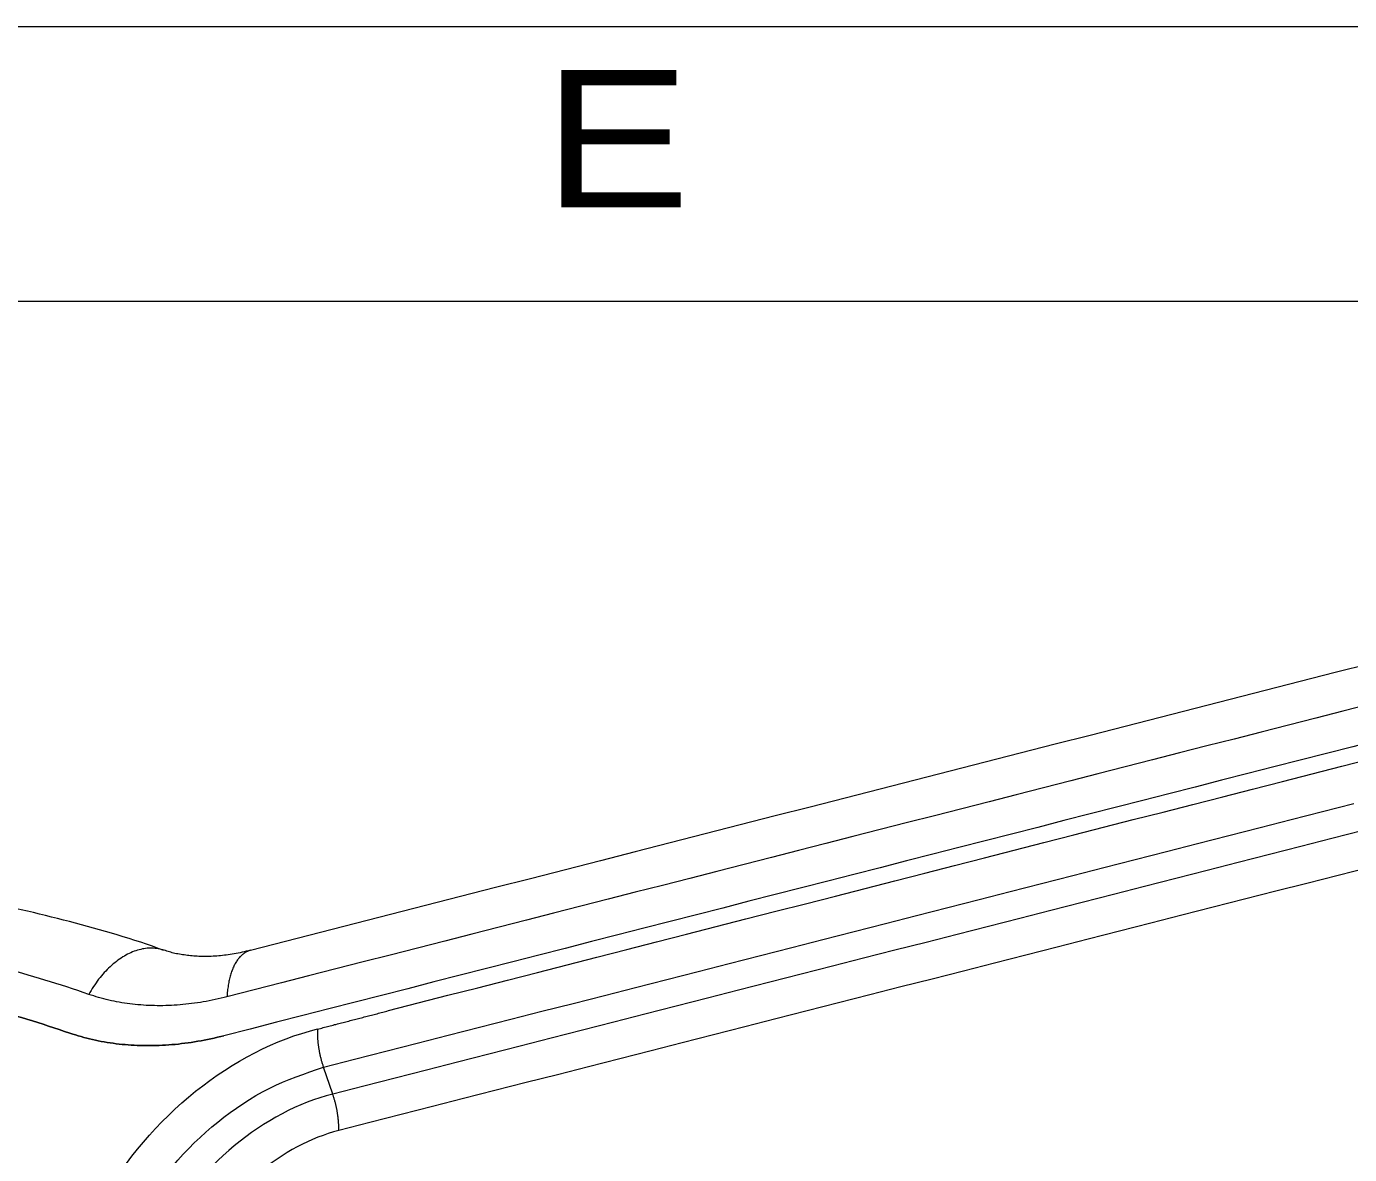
# Model space of a CAD drawing. Header units: inches. Extents: x 0 to 40, y 35.9 to 64.1.
# Drawn here: x 17.378 to 20.619, y 61.377 to 64.141 of the extents above; entities that cross this region are included whole.
import ezdxf

# ---------------------------------------------------------------- set-up
doc = ezdxf.new("R2010")
doc.units = ezdxf.units.IN
doc.header["$MEASUREMENT"] = 0
doc.layers.add('2', color=7, linetype='Continuous')

# ---------------------------------------------------------------- blocks, each defined once
blk = doc.blocks.new('block 1042')
at = {"layer": '2', "color": 7, "lineweight": 18, "true_color": 0xffffff}
blk.add_lwpolyline([(18.1282, 61.5253), (18.1055, 61.591)], dxfattribs=at)
blk = doc.blocks.new('block 1163')
at = {"layer": '2', "color": 80, "lineweight": 18, "true_color": 0x3fff00}
blk.add_open_spline([(21.977, 62.7223), (20.6052, 62.3709), (19.2334, 62.0196), (17.8618, 61.6682)], degree=3, dxfattribs=at)
blk = doc.blocks.new('block 1164')
at = {"layer": '2', "color": 80, "lineweight": 18, "true_color": 0x3fff00}
blk.add_open_spline([(22.1363, 62.8561), (20.7138, 62.4919), (19.2914, 62.1277), (17.8691, 61.7635)], degree=3, dxfattribs=at)
blk = doc.blocks.new('block 1199')
at = {"layer": '2', "color": 7, "lineweight": 18, "true_color": 0xffffff}
blk.add_open_spline([(21.977, 62.7223), (20.6052, 62.3709), (19.2334, 62.0196), (17.8618, 61.6682)], degree=3, dxfattribs=at)
blk = doc.blocks.new('block 1615')
at = {"layer": '2', "color": 80, "lineweight": 18, "true_color": 0x3fff00}
blk.add_lwpolyline([(20.6692, 62.5798), (20.5835, 62.5579), (20.4978, 62.5359), (20.4121, 62.5139), (20.3264, 62.492), (20.2407, 62.47), (20.155, 62.4481), (20.0693, 62.4261), (19.9836, 62.4042), (19.8979, 62.3822), (19.8122, 62.3603), (19.7264, 62.3383), (19.6407, 62.3164), (19.555, 62.2944), (19.4693, 62.2725), (19.3836, 62.2505), (19.2979, 62.2286), (19.2122, 62.2066), (19.1265, 62.1846), (19.0408, 62.1627), (18.9551, 62.1407), (18.8694, 62.1188), (18.7837, 62.0968), (18.698, 62.0749), (18.6123, 62.0529), (18.5266, 62.031), (18.4409, 62.009), (18.3552, 61.9871), (18.2695, 61.9651), (18.1838, 61.9431), (18.0981, 61.9212), (18.0124, 61.8992), (17.9267, 61.8773)], dxfattribs=at)
blk = doc.blocks.new('block 1616')
at = {"layer": '2', "color": 80, "lineweight": 18, "true_color": 0x3fff00}
blk.add_lwpolyline([(17.9268, 61.878), (17.9217, 61.8766), (17.9166, 61.8752), (17.9116, 61.8738), (17.9066, 61.8726), (17.9016, 61.8715), (17.8966, 61.8704), (17.8917, 61.8695), (17.8868, 61.8686), (17.882, 61.8678), (17.8772, 61.867), (17.8724, 61.8664), (17.8676, 61.8658), (17.8629, 61.8652), (17.8582, 61.8647), (17.8536, 61.8643), (17.849, 61.8639), (17.8444, 61.8635), (17.8398, 61.8632), (17.8353, 61.8629), (17.8308, 61.8627), (17.8264, 61.8626), (17.822, 61.8624), (17.8176, 61.8624), (17.8133, 61.8624), (17.809, 61.8624), (17.8048, 61.8625), (17.8005, 61.8626), (17.7964, 61.8629), (17.7922, 61.8631), (17.7881, 61.8634), (17.784, 61.8637), (17.78, 61.8641), (17.776, 61.8645), (17.7721, 61.865), (17.7681, 61.8655), (17.7642, 61.866), (17.7604, 61.8666), (17.7566, 61.8672), (17.7528, 61.8678), (17.7491, 61.8685), (17.7454, 61.8692), (17.7418, 61.87), (17.7382, 61.8708), (17.7347, 61.8717), (17.7313, 61.8726), (17.728, 61.8736), (17.7248, 61.8746), (17.7216, 61.8757), (17.7186, 61.8769), (17.7156, 61.8781)], dxfattribs=at)
blk = doc.blocks.new('block 1617')
at = {"layer": '2', "color": 80, "lineweight": 18, "true_color": 0x3fff00}
blk.add_lwpolyline([(17.7149, 61.8772), (17.7008, 61.8823), (17.6866, 61.8874), (17.6724, 61.8923), (17.6582, 61.8971), (17.6438, 61.9018), (17.6295, 61.9063), (17.6151, 61.9108), (17.6006, 61.9152), (17.5861, 61.9195), (17.5716, 61.9237), (17.557, 61.9279), (17.5424, 61.932), (17.5278, 61.936), (17.5131, 61.94), (17.4985, 61.9439), (17.4838, 61.9478), (17.4691, 61.9516), (17.4544, 61.9554), (17.4396, 61.9591), (17.4248, 61.9628), (17.41, 61.9664), (17.3952, 61.97), (17.3803, 61.9735), (17.3654, 61.9769), (17.3505, 61.9802), (17.3356, 61.9835), (17.3206, 61.9867), (17.3056, 61.9899), (17.2906, 61.993), (17.2755, 61.996), (17.2604, 61.9989), (17.2453, 62.0019), (17.2302, 62.0047), (17.2151, 62.0075), (17.1999, 62.0103), (17.1847, 62.013), (17.1695, 62.0156), (17.1543, 62.0182), (17.139, 62.0208), (17.1238, 62.0232), (17.1085, 62.0256), (17.0931, 62.0279), (17.0778, 62.0302), (17.0624, 62.0323), (17.047, 62.0344), (17.0315, 62.0363), (17.016, 62.0381), (17.0004, 62.0398), (16.9848, 62.0414), (16.9692, 62.0429)], dxfattribs=at)
blk = doc.blocks.new('block 1619')
at = {"layer": '2', "color": 80, "lineweight": 18, "true_color": 0x3fff00}
blk.add_lwpolyline([(17.9267, 61.8772), (17.9248, 61.8767), (17.9229, 61.8761), (17.9211, 61.8754), (17.9192, 61.8746), (17.9174, 61.8738), (17.9156, 61.8729), (17.9138, 61.8719), (17.9121, 61.8708), (17.9104, 61.8697), (17.9087, 61.8684), (17.9071, 61.8671), (17.9054, 61.8657), (17.9038, 61.8642), (17.9023, 61.8627), (17.9007, 61.8611), (17.8992, 61.8594), (17.8977, 61.8576), (17.8963, 61.8557), (17.8949, 61.8538), (17.8935, 61.8518), (17.8922, 61.8497), (17.8909, 61.8476), (17.8896, 61.8454), (17.8883, 61.8431), (17.8871, 61.8408), (17.886, 61.8384), (17.8848, 61.8359), (17.8837, 61.8334), (17.8826, 61.8308), (17.8816, 61.8281), (17.8806, 61.8254), (17.8796, 61.8226), (17.8787, 61.8198), (17.8779, 61.8169), (17.877, 61.8139), (17.8762, 61.8109), (17.8754, 61.8079), (17.8747, 61.8047), (17.874, 61.8016), (17.8734, 61.7983), (17.8728, 61.7951), (17.8722, 61.7917), (17.8717, 61.7884), (17.8712, 61.785), (17.8707, 61.7815), (17.8703, 61.778), (17.87, 61.7744), (17.8697, 61.7708), (17.8694, 61.7672), (17.8691, 61.7635)], dxfattribs=at)
blk = doc.blocks.new('block 1621')
at = {"layer": '2', "color": 80, "lineweight": 18, "true_color": 0x3fff00}
blk.add_lwpolyline([(17.8691, 61.7635), (17.8619, 61.7617), (17.8546, 61.76), (17.8474, 61.7583), (17.8401, 61.7567), (17.8329, 61.7552), (17.8256, 61.7538), (17.8184, 61.7524), (17.8112, 61.7512), (17.804, 61.75), (17.7969, 61.7489), (17.7897, 61.7479), (17.7825, 61.7469), (17.7754, 61.746), (17.7683, 61.7452), (17.7612, 61.7446), (17.7542, 61.7439), (17.7471, 61.7434), (17.7401, 61.7429), (17.7331, 61.7425), (17.7261, 61.7422), (17.7191, 61.742), (17.7122, 61.7418), (17.7053, 61.7418), (17.6984, 61.7418), (17.6916, 61.7419), (17.6847, 61.742), (17.678, 61.7423), (17.6712, 61.7426), (17.6645, 61.743), (17.6578, 61.7435), (17.6511, 61.7441), (17.6445, 61.7447), (17.6379, 61.7454), (17.6313, 61.7462), (17.6248, 61.7471), (17.6183, 61.748), (17.6118, 61.7491), (17.6053, 61.7502), (17.5989, 61.7514), (17.5926, 61.7526), (17.5862, 61.754), (17.5799, 61.7554), (17.5736, 61.7569), (17.5673, 61.7585), (17.5611, 61.7601), (17.5549, 61.7619), (17.5488, 61.7637), (17.5427, 61.7656), (17.5366, 61.7676), (17.5305, 61.7696)], dxfattribs=at)
blk = doc.blocks.new('block 1622')
at = {"layer": '2', "color": 80, "lineweight": 18, "true_color": 0x3fff00}
blk.add_lwpolyline([(17.8618, 61.6682), (17.8538, 61.6662), (17.8457, 61.6643), (17.8377, 61.6624), (17.8297, 61.6607), (17.8217, 61.659), (17.8136, 61.6574), (17.8057, 61.6559), (17.7977, 61.6545), (17.7897, 61.6532), (17.7818, 61.652), (17.7738, 61.6508), (17.7659, 61.6498), (17.758, 61.6488), (17.7501, 61.6479), (17.7423, 61.6471), (17.7344, 61.6464), (17.7266, 61.6458), (17.7188, 61.6453), (17.711, 61.6449), (17.7033, 61.6445), (17.6955, 61.6442), (17.6878, 61.6441), (17.6801, 61.644), (17.6725, 61.644), (17.6648, 61.644), (17.6572, 61.6442), (17.6496, 61.6445), (17.6421, 61.6448), (17.6346, 61.6452), (17.6271, 61.6458), (17.6196, 61.6464), (17.6122, 61.6471), (17.6048, 61.6478), (17.5974, 61.6487), (17.5901, 61.6497), (17.5828, 61.6507), (17.5755, 61.6518), (17.5683, 61.6531), (17.5611, 61.6544), (17.5539, 61.6558), (17.5468, 61.6572), (17.5397, 61.6588), (17.5327, 61.6605), (17.5257, 61.6622), (17.5187, 61.664), (17.5118, 61.6659), (17.505, 61.6679), (17.4981, 61.67), (17.4913, 61.6722), (17.4846, 61.6745)], dxfattribs=at)
blk = doc.blocks.new('block 1623')
at = {"layer": '2', "color": 80, "lineweight": 18, "true_color": 0x3fff00}
blk.add_lwpolyline([(17.7153, 61.8776), (17.7117, 61.8787), (17.7081, 61.8797), (17.7044, 61.8806), (17.7007, 61.8813), (17.6969, 61.8819), (17.6931, 61.8823), (17.6893, 61.8826), (17.6855, 61.8828), (17.6816, 61.8828), (17.6777, 61.8826), (17.6738, 61.8824), (17.6698, 61.8819), (17.6658, 61.8814), (17.6619, 61.8807), (17.6579, 61.8798), (17.6538, 61.8788), (17.6498, 61.8777), (17.6458, 61.8764), (17.6418, 61.875), (17.6378, 61.8735), (17.6338, 61.8717), (17.6297, 61.8699), (17.6257, 61.8679), (17.6217, 61.8658), (17.6178, 61.8635), (17.6138, 61.8611), (17.6099, 61.8586), (17.606, 61.8559), (17.6021, 61.8531), (17.5982, 61.8502), (17.5944, 61.8472), (17.5906, 61.844), (17.5868, 61.8408), (17.5831, 61.8374), (17.5794, 61.8339), (17.5758, 61.8303), (17.5722, 61.8266), (17.5686, 61.8228), (17.5651, 61.8188), (17.5616, 61.8148), (17.5582, 61.8107), (17.5549, 61.8065), (17.5516, 61.8022), (17.5484, 61.7978), (17.5453, 61.7933), (17.5422, 61.7887), (17.5391, 61.7841), (17.5362, 61.7793), (17.5333, 61.7745), (17.5305, 61.7696)], dxfattribs=at)
blk = doc.blocks.new('block 1626')
at = {"layer": '2', "color": 80, "lineweight": 18, "true_color": 0x3fff00}
blk.add_lwpolyline([(17.4846, 61.6745), (17.4715, 61.6789), (17.4584, 61.6833), (17.4453, 61.6877), (17.4321, 61.6919), (17.4189, 61.6962), (17.4057, 61.7003), (17.3925, 61.7045), (17.3792, 61.7085), (17.3659, 61.7125), (17.3526, 61.7164), (17.3392, 61.7203), (17.3259, 61.7241), (17.3125, 61.7279), (17.299, 61.7316), (17.2856, 61.7353), (17.2721, 61.7389), (17.2586, 61.7424), (17.2451, 61.7459), (17.2315, 61.7493), (17.218, 61.7527), (17.2044, 61.756), (17.1907, 61.7592), (17.1771, 61.7624), (17.1634, 61.7655), (17.1497, 61.7686), (17.136, 61.7716), (17.1222, 61.7746), (17.1084, 61.7775), (17.0946, 61.7804), (17.0808, 61.7832), (17.0669, 61.7859), (17.053, 61.7886), (17.0391, 61.7912), (17.0252, 61.7937), (17.0112, 61.7962), (16.9972, 61.7987), (16.9832, 61.8011), (16.9691, 61.8034), (16.9551, 61.8057), (16.941, 61.8079), (16.9268, 61.8101), (16.9127, 61.8122), (16.8985, 61.8142), (16.8843, 61.8162), (16.8701, 61.8182), (16.8558, 61.82), (16.8415, 61.8218), (16.8272, 61.8236), (16.8129, 61.8253), (16.7985, 61.827)], dxfattribs=at)
blk = doc.blocks.new('block 1630')
at = {"layer": '2', "color": 80, "lineweight": 18, "true_color": 0x3fff00}
blk.add_lwpolyline([(17.5305, 61.7696), (17.5172, 61.7742), (17.5038, 61.7787), (17.4905, 61.7832), (17.4771, 61.7876), (17.4637, 61.792), (17.4502, 61.7962), (17.4367, 61.8005), (17.4232, 61.8046), (17.4097, 61.8088), (17.3962, 61.8128), (17.3826, 61.8168), (17.369, 61.8207), (17.3553, 61.8246), (17.3417, 61.8284), (17.328, 61.8322), (17.3143, 61.8359), (17.3005, 61.8395), (17.2868, 61.8431), (17.273, 61.8466), (17.2592, 61.8501), (17.2453, 61.8535), (17.2315, 61.8568), (17.2176, 61.8601), (17.2036, 61.8634), (17.1897, 61.8665), (17.1757, 61.8697), (17.1617, 61.8727), (17.1477, 61.8757), (17.1336, 61.8786), (17.1195, 61.8815), (17.1054, 61.8844), (17.0913, 61.8871), (17.0771, 61.8898), (17.0629, 61.8924), (17.0487, 61.895), (17.0344, 61.8976), (17.0202, 61.9), (17.0059, 61.9024), (16.9915, 61.9048), (16.9772, 61.9071), (16.9628, 61.9093), (16.9484, 61.9115), (16.9339, 61.9136), (16.9195, 61.9157), (16.905, 61.9177), (16.8905, 61.9196), (16.8759, 61.9215), (16.8613, 61.9234), (16.8467, 61.9251), (16.8321, 61.9268)], dxfattribs=at)
blk = doc.blocks.new('block 1650')
at = {"layer": '2', "color": 7, "lineweight": 18, "true_color": 0xffffff}
blk.add_lwpolyline([(18.0909, 61.6844), (18.0908, 61.6827), (18.0907, 61.681), (18.0907, 61.6792), (18.0906, 61.6775), (18.0906, 61.6757), (18.0906, 61.6739), (18.0907, 61.6721), (18.0907, 61.6703), (18.0907, 61.6685), (18.0908, 61.6667), (18.0909, 61.6649), (18.091, 61.663), (18.0911, 61.6612), (18.0912, 61.6593), (18.0914, 61.6575), (18.0916, 61.6556), (18.0917, 61.6537), (18.0919, 61.6518), (18.0921, 61.6499), (18.0923, 61.6481), (18.0926, 61.6461), (18.0928, 61.6442), (18.0931, 61.6423), (18.0934, 61.6404), (18.0937, 61.6385), (18.094, 61.6366), (18.0943, 61.6347), (18.0946, 61.6328), (18.095, 61.6308), (18.0953, 61.6289), (18.0957, 61.627), (18.0961, 61.6251), (18.0965, 61.6231), (18.0969, 61.6212), (18.0974, 61.6193), (18.0978, 61.6174), (18.0983, 61.6155), (18.0987, 61.6136), (18.0992, 61.6116), (18.0997, 61.6097), (18.1002, 61.6079), (18.1008, 61.6059), (18.1013, 61.6041), (18.1019, 61.6022), (18.1024, 61.6003), (18.103, 61.5984), (18.1036, 61.5966), (18.1042, 61.5947), (18.1048, 61.5928), (18.1055, 61.591)], dxfattribs=at)
blk = doc.blocks.new('block 1735')
at = {"layer": '2', "color": 7, "lineweight": 18, "true_color": 0xffffff}
blk.add_lwpolyline([(18.1429, 61.436), (18.13, 61.4325), (18.1172, 61.4285), (18.1044, 61.4241), (18.0917, 61.4194), (18.079, 61.4141), (18.0664, 61.4085), (18.0538, 61.4025), (18.0413, 61.396), (18.0289, 61.3892), (18.0165, 61.3819), (18.0041, 61.3742), (17.9918, 61.3661), (17.9795, 61.3576), (17.9674, 61.3486), (17.9555, 61.3394), (17.9438, 61.3298), (17.9323, 61.32), (17.9211, 61.3098), (17.91, 61.2992), (17.8991, 61.2883), (17.8886, 61.2771), (17.8783, 61.2657), (17.8683, 61.2539), (17.8587, 61.2419), (17.8493, 61.2297), (17.8403, 61.2172), (17.8316, 61.2045), (17.8233, 61.1916), (17.8154, 61.1786), (17.8078, 61.1653), (17.8006, 61.1519), (17.7938, 61.1384), (17.7874, 61.1248), (17.7814, 61.1112), (17.7758, 61.0974), (17.7705, 61.0835), (17.7657, 61.0695), (17.7612, 61.0554), (17.7572, 61.0415), (17.7536, 61.0277), (17.7504, 61.014), (17.7477, 61.0004), (17.7454, 60.9868), (17.7435, 60.9733), (17.742, 60.9599), (17.741, 60.9466), (17.7403, 60.9334), (17.7401, 60.9203), (17.7404, 60.9072), (17.741, 60.8942)], dxfattribs=at)
blk = doc.blocks.new('block 1737')
at = {"layer": '2', "color": 7, "lineweight": 18, "true_color": 0xffffff}
blk.add_lwpolyline([(17.5648, 60.9119), (17.5652, 60.9288), (17.566, 60.9457), (17.5671, 60.9627), (17.5689, 60.9799), (17.5714, 60.9972), (17.5744, 61.0145), (17.5779, 61.0319), (17.5819, 61.0493), (17.5864, 61.0667), (17.5915, 61.0842), (17.597, 61.1016), (17.6031, 61.1189), (17.6097, 61.1363), (17.6167, 61.1535), (17.6242, 61.1707), (17.6322, 61.1878), (17.6407, 61.2047), (17.6496, 61.2215), (17.6589, 61.2382), (17.6687, 61.2547), (17.679, 61.271), (17.6896, 61.287), (17.7007, 61.3029), (17.7122, 61.3184), (17.7241, 61.3338), (17.7364, 61.3488), (17.7491, 61.3635), (17.7621, 61.3779), (17.7755, 61.3919), (17.7892, 61.4056), (17.8032, 61.419), (17.8174, 61.432), (17.832, 61.4446), (17.8468, 61.4568), (17.8618, 61.4686), (17.8771, 61.48), (17.8925, 61.491), (17.9082, 61.5016), (17.924, 61.5117), (17.9399, 61.5214), (17.9561, 61.5305), (17.9723, 61.5389), (17.9887, 61.5468), (18.0052, 61.5541), (18.0217, 61.5609), (18.0384, 61.5674), (18.0551, 61.5735), (18.0719, 61.5795), (18.0887, 61.5853), (18.1055, 61.591)], dxfattribs=at)
blk = doc.blocks.new('block 1758')
at = {"layer": '2', "color": 7, "lineweight": 18, "true_color": 0xffffff}
blk.add_lwpolyline([(16.7985, 61.827), (16.8129, 61.8253), (16.8272, 61.8236), (16.8415, 61.8218), (16.8558, 61.82), (16.8701, 61.8182), (16.8843, 61.8162), (16.8985, 61.8142), (16.9127, 61.8122), (16.9268, 61.8101), (16.941, 61.8079), (16.9551, 61.8057), (16.9691, 61.8034), (16.9832, 61.8011), (16.9972, 61.7987), (17.0112, 61.7962), (17.0252, 61.7937), (17.0391, 61.7912), (17.053, 61.7886), (17.0669, 61.7859), (17.0808, 61.7832), (17.0946, 61.7804), (17.1084, 61.7775), (17.1222, 61.7746), (17.136, 61.7716), (17.1497, 61.7686), (17.1634, 61.7655), (17.1771, 61.7624), (17.1907, 61.7592), (17.2044, 61.756), (17.218, 61.7527), (17.2315, 61.7493), (17.2451, 61.7459), (17.2586, 61.7424), (17.2721, 61.7389), (17.2856, 61.7353), (17.299, 61.7316), (17.3125, 61.7279), (17.3259, 61.7241), (17.3392, 61.7203), (17.3526, 61.7164), (17.3659, 61.7125), (17.3792, 61.7085), (17.3925, 61.7045), (17.4057, 61.7003), (17.4189, 61.6962), (17.4321, 61.6919), (17.4453, 61.6877), (17.4584, 61.6833), (17.4715, 61.6789), (17.4846, 61.6745)], dxfattribs=at)
blk = doc.blocks.new('block 1779')
at = {"layer": '2', "color": 7, "lineweight": 18, "true_color": 0xffffff}
blk.add_lwpolyline([(20.6522, 62.171), (20.5757, 62.1514), (20.4992, 62.1318), (20.4228, 62.1123), (20.3463, 62.0927), (20.2698, 62.0731), (20.1933, 62.0536), (20.1168, 62.034), (20.0403, 62.0144), (19.9638, 61.9949), (19.8874, 61.9753), (19.8109, 61.9557), (19.7344, 61.9362), (19.6579, 61.9166), (19.5814, 61.897), (19.5049, 61.8775), (19.4284, 61.8579), (19.352, 61.8383), (19.2755, 61.8188), (19.199, 61.7992), (19.1225, 61.7796), (19.046, 61.7601), (18.9695, 61.7405), (18.893, 61.721), (18.8166, 61.7014), (18.7401, 61.6818), (18.6636, 61.6622), (18.5871, 61.6427), (18.5106, 61.6231), (18.4341, 61.6035), (18.3576, 61.584), (18.2812, 61.5644), (18.2047, 61.5448), (18.1282, 61.5253)], dxfattribs=at)
blk = doc.blocks.new('block 1787')
at = {"layer": '2', "color": 7, "lineweight": 18, "true_color": 0xffffff}
blk.add_lwpolyline([(20.6673, 62.0806), (20.5909, 62.061), (20.5143, 62.0415), (20.4379, 62.022), (20.3613, 62.0025), (20.2849, 61.9829), (20.2083, 61.9634), (20.1319, 61.9439), (20.0553, 61.9243), (19.9789, 61.9048), (19.9024, 61.8852), (19.8259, 61.8657), (19.7494, 61.8462), (19.6729, 61.8267), (19.5964, 61.8071), (19.5199, 61.7876), (19.4434, 61.7681), (19.3669, 61.7485), (19.2904, 61.729), (19.2139, 61.7095), (19.1374, 61.6899), (19.0609, 61.6704), (18.9844, 61.6509), (18.9079, 61.6313), (18.8314, 61.6118), (18.7549, 61.5923), (18.6784, 61.5727), (18.6019, 61.5532), (18.5254, 61.5337), (18.4489, 61.5142), (18.3724, 61.4946), (18.2959, 61.4751), (18.2194, 61.4556), (18.1429, 61.436)], dxfattribs=at)
blk = doc.blocks.new('block 1805')
at = {"layer": '2', "color": 7, "lineweight": 18, "true_color": 0xffffff}
blk.add_lwpolyline([(18.2645, 61.7298), (18.3375, 61.7485), (18.4105, 61.7672), (18.4835, 61.7859), (18.5565, 61.8046), (18.6295, 61.8233), (18.7025, 61.842), (18.7754, 61.8608), (18.8484, 61.8795), (18.9214, 61.8982), (18.9944, 61.9169), (19.0674, 61.9356), (19.1404, 61.9543), (19.2134, 61.973), (19.2864, 61.9917), (19.3594, 62.0104), (19.4323, 62.0292), (19.5053, 62.0479), (19.5783, 62.0666), (19.6513, 62.0853), (19.7243, 62.104), (19.7973, 62.1227), (19.8703, 62.1414), (19.9432, 62.1602), (20.0162, 62.1789), (20.0892, 62.1976), (20.1622, 62.2163), (20.2352, 62.235), (20.3082, 62.2537), (20.3812, 62.2724), (20.4542, 62.2911), (20.5272, 62.3098), (20.6002, 62.3286), (20.6731, 62.3473)], dxfattribs=at)
blk = doc.blocks.new('block 1806')
at = {"layer": '2', "color": 7, "lineweight": 18, "true_color": 0xffffff}
blk.add_lwpolyline([(18.0909, 61.6844), (18.0944, 61.6853), (18.0979, 61.6862), (18.1014, 61.6871), (18.1049, 61.6881), (18.1084, 61.6889), (18.1118, 61.6898), (18.1153, 61.6908), (18.1188, 61.6917), (18.1223, 61.6925), (18.1257, 61.6935), (18.1292, 61.6944), (18.1327, 61.6953), (18.1361, 61.6961), (18.1396, 61.697), (18.1431, 61.6979), (18.1465, 61.6988), (18.15, 61.6997), (18.1534, 61.7006), (18.1569, 61.7015), (18.1604, 61.7024), (18.1638, 61.7033), (18.1673, 61.7042), (18.1707, 61.7051), (18.1742, 61.706), (18.1777, 61.7069), (18.1812, 61.7078), (18.1846, 61.7087), (18.1881, 61.7096), (18.1916, 61.7105), (18.195, 61.7114), (18.1985, 61.7123), (18.202, 61.7132), (18.2055, 61.7141), (18.2089, 61.715), (18.2124, 61.7159), (18.2159, 61.7167), (18.2194, 61.7176), (18.2228, 61.7185), (18.2263, 61.7194), (18.2298, 61.7203), (18.2333, 61.7212), (18.2367, 61.7222), (18.2402, 61.7231), (18.2437, 61.724), (18.2472, 61.7249), (18.2506, 61.7259), (18.2541, 61.7268), (18.2576, 61.7278), (18.2611, 61.7287), (18.2645, 61.7297)], dxfattribs=at)
blk = doc.blocks.new('block 1807')
at = {"layer": '2', "color": 7, "lineweight": 18, "true_color": 0xffffff}
blk.add_lwpolyline([(17.4632, 60.9059), (17.4639, 60.9253), (17.4648, 60.9448), (17.4662, 60.9644), (17.4684, 60.9842), (17.4713, 61.004), (17.4749, 61.024), (17.479, 61.044), (17.4837, 61.0641), (17.489, 61.0841), (17.4949, 61.1042), (17.5014, 61.1242), (17.5086, 61.1442), (17.5162, 61.1641), (17.5245, 61.1839), (17.5334, 61.2037), (17.5428, 61.2232), (17.5527, 61.2427), (17.5632, 61.262), (17.5741, 61.2811), (17.5856, 61.3), (17.5976, 61.3186), (17.6101, 61.337), (17.623, 61.3552), (17.6364, 61.373), (17.6503, 61.3906), (17.6646, 61.4078), (17.6792, 61.4247), (17.6943, 61.4412), (17.7098, 61.4573), (17.7257, 61.4731), (17.7418, 61.4885), (17.7584, 61.5034), (17.7752, 61.5179), (17.7923, 61.532), (17.8097, 61.5456), (17.8274, 61.5587), (17.8453, 61.5713), (17.8634, 61.5834), (17.8817, 61.595), (17.9002, 61.606), (17.9188, 61.6165), (17.9376, 61.6264), (17.9566, 61.6358), (17.9756, 61.6447), (17.9947, 61.653), (18.0139, 61.6607), (18.0331, 61.6677), (18.0524, 61.6739), (18.0716, 61.6797), (18.0909, 61.6852)], dxfattribs=at)
blk = doc.blocks.new('block 1809')
at = {"layer": '2', "color": 7, "lineweight": 18, "true_color": 0xffffff}
blk.add_lwpolyline([(17.4846, 61.6745), (17.4913, 61.6722), (17.4981, 61.67), (17.505, 61.6679), (17.5118, 61.6659), (17.5187, 61.664), (17.5257, 61.6622), (17.5327, 61.6605), (17.5397, 61.6588), (17.5468, 61.6572), (17.5539, 61.6558), (17.5611, 61.6544), (17.5683, 61.6531), (17.5755, 61.6518), (17.5828, 61.6507), (17.5901, 61.6497), (17.5974, 61.6487), (17.6048, 61.6478), (17.6122, 61.6471), (17.6196, 61.6464), (17.6271, 61.6458), (17.6346, 61.6452), (17.6421, 61.6448), (17.6496, 61.6445), (17.6572, 61.6442), (17.6648, 61.644), (17.6725, 61.644), (17.6801, 61.644), (17.6878, 61.6441), (17.6955, 61.6442), (17.7033, 61.6445), (17.711, 61.6449), (17.7188, 61.6453), (17.7266, 61.6458), (17.7344, 61.6464), (17.7423, 61.6471), (17.7501, 61.6479), (17.758, 61.6488), (17.7659, 61.6498), (17.7738, 61.6508), (17.7818, 61.652), (17.7897, 61.6532), (17.7977, 61.6545), (17.8057, 61.6559), (17.8136, 61.6574), (17.8217, 61.659), (17.8297, 61.6607), (17.8377, 61.6624), (17.8457, 61.6643), (17.8538, 61.6662), (17.8618, 61.6682)], dxfattribs=at)
blk = doc.blocks.new('block 1829')
at = {"layer": '2', "color": 7, "lineweight": 18, "true_color": 0xffffff}
blk.add_lwpolyline([(18.1055, 61.591), (18.1819, 61.6106), (18.2584, 61.6301), (18.3349, 61.6497), (18.4113, 61.6693), (18.4878, 61.6888), (18.5643, 61.7084), (18.6408, 61.728), (18.7173, 61.7475), (18.7937, 61.7671), (18.8702, 61.7867), (18.9467, 61.8063), (19.0231, 61.8258), (19.0996, 61.8454), (19.1761, 61.865), (19.2526, 61.8845), (19.329, 61.9041), (19.4055, 61.9237), (19.482, 61.9432), (19.5585, 61.9628), (19.6349, 61.9824), (19.7114, 62.002), (19.7879, 62.0215), (19.8644, 62.0411), (19.9408, 62.0607), (20.0173, 62.0802), (20.0938, 62.0998), (20.1702, 62.1194), (20.2467, 62.1389), (20.3232, 62.1585), (20.3997, 62.1781), (20.4762, 62.1977), (20.5526, 62.2172), (20.6291, 62.2368)], dxfattribs=at)
blk = doc.blocks.new('block 1835')
at = {"layer": '2', "color": 7, "lineweight": 18, "true_color": 0xffffff}
blk.add_open_spline([(18.0909, 61.6852), (18.0909, 61.6851), (18.0909, 61.6851), (18.0909, 61.6851), (18.0909, 61.6849), (18.0909, 61.6849), (18.0909, 61.6849), (18.0909, 61.6847), (18.0909, 61.6847), (18.0909, 61.6847), (18.0909, 61.6845), (18.0909, 61.6845), (18.0909, 61.6845)], degree=3, knots=[0, 0, 0, 0, 1, 1, 1, 2, 2, 2, 3, 3, 3, 4, 4, 4, 4], dxfattribs=at)
blk = doc.blocks.new('block 1840')
at = {"layer": '2', "color": 7, "lineweight": 18, "true_color": 0xffffff}
blk.add_lwpolyline([(18.1282, 61.5253), (18.1125, 61.5207), (18.0969, 61.516), (18.0813, 61.5109), (18.0657, 61.5052), (18.0502, 61.4988), (18.0347, 61.492), (18.0193, 61.4846), (18.004, 61.4769), (17.9889, 61.4686), (17.9738, 61.4599), (17.9589, 61.4508), (17.9442, 61.4412), (17.9296, 61.4312), (17.9153, 61.4207), (17.9011, 61.4098), (17.8872, 61.3985), (17.8735, 61.3868), (17.86, 61.3748), (17.8469, 61.3624), (17.834, 61.3496), (17.8215, 61.3365), (17.8092, 61.3231), (17.7973, 61.3093), (17.7857, 61.2953), (17.7745, 61.281), (17.7637, 61.2665), (17.7532, 61.2517), (17.7432, 61.2367), (17.7335, 61.2215), (17.7243, 61.206), (17.7155, 61.1904), (17.7072, 61.1746), (17.6992, 61.1586), (17.6917, 61.1426), (17.6847, 61.1264), (17.6781, 61.1101), (17.672, 61.0937), (17.6663, 61.0772), (17.6611, 61.0608), (17.6564, 61.0443), (17.6523, 61.0278), (17.6486, 61.0114), (17.6456, 60.995), (17.6432, 60.9787), (17.6414, 60.9625), (17.6402, 60.9464), (17.6394, 60.9304), (17.639, 60.9145), (17.6388, 60.8986), (17.6387, 60.8827)], dxfattribs=at)
blk = doc.blocks.new('block 1855')
at = {"layer": '2', "color": 7, "lineweight": 18, "true_color": 0xffffff}
blk.add_lwpolyline([(18.1429, 61.436), (18.1429, 61.4376), (18.143, 61.4393), (18.143, 61.4409), (18.143, 61.4426), (18.143, 61.4442), (18.1429, 61.4459), (18.1429, 61.4476), (18.1428, 61.4493), (18.1428, 61.4511), (18.1427, 61.4528), (18.1426, 61.4545), (18.1424, 61.4563), (18.1423, 61.4581), (18.1422, 61.4598), (18.142, 61.4616), (18.1418, 61.4634), (18.1417, 61.4652), (18.1415, 61.467), (18.1413, 61.4689), (18.141, 61.4707), (18.1408, 61.4725), (18.1405, 61.4743), (18.1403, 61.4762), (18.14, 61.478), (18.1397, 61.4799), (18.1394, 61.4817), (18.139, 61.4836), (18.1387, 61.4854), (18.1384, 61.4873), (18.138, 61.4891), (18.1376, 61.491), (18.1372, 61.4928), (18.1368, 61.4947), (18.1364, 61.4965), (18.136, 61.4983), (18.1356, 61.5002), (18.1351, 61.502), (18.1346, 61.5039), (18.1342, 61.5057), (18.1337, 61.5075), (18.1332, 61.5093), (18.1327, 61.5111), (18.1321, 61.5129), (18.1316, 61.5147), (18.1311, 61.5165), (18.1305, 61.5183), (18.1299, 61.52), (18.1294, 61.5218), (18.1288, 61.5235), (18.1282, 61.5253)], dxfattribs=at)
blk = doc.blocks.new('block 3710')
at = {"lineweight": 0}
blk.add_lwpolyline([(0.0118, 64.1411), (39.9933, 64.1411)], dxfattribs=at)
blk = doc.blocks.new('block 3711')
at = {"lineweight": 0}
blk.add_lwpolyline([(0.6849, 63.468), (39.3201, 63.468)], dxfattribs=at)
blk = doc.blocks.new('block 3749')
at = {"color": 2, "true_color": 0xffff00, "insert": (18.6435, 63.6977), "char_height": 0.336544, "attachment_point": 7}
blk.add_mtext('\\fAdobe Song Std L|b0|i0|c0|p34;\\W1.2;E', dxfattribs=at)
blk = doc.blocks.new('block 3705')
for name in ['block 3710', 'block 3749', 'block 3711']:
    blk.add_blockref(name, (0, 0))

msp = doc.modelspace()

# ---------------------------------------------------------------- block references
msp.add_blockref('block 3705', (0, 0))
at = {"layer": '2'}
for name in ['block 1615', 'block 1164', 'block 1163', 'block 1199', 'block 1805', 'block 1829', 'block 1779', 'block 1787', 'block 1617', 'block 1630', 'block 1623', 'block 1616', 'block 1619', 'block 1626', 'block 1758', 'block 1621', 'block 1806', 'block 1807', 'block 1622', 'block 1809', 'block 1650', 'block 1835', 'block 1737', 'block 1042', 'block 1840', 'block 1855', 'block 1735']:
    msp.add_blockref(name, (0, 0), dxfattribs=at)

doc.saveas('drawing.dxf')
